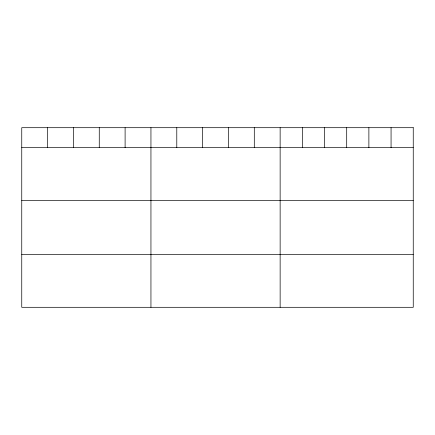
<?xml version="1.0" encoding="UTF-8"?>
<svg xmlns="http://www.w3.org/2000/svg" width="435" height="435" viewBox="0 0 435 435"><rect width="100%" height="100%" fill="white"/><g stroke="black" fill="none" stroke-linecap="round" stroke-linejoin="round"><path stroke-width="0.65" d="M21.75 147.672L413.25 147.672M21.75 200.35L413.25 200.35M21.75 254.627L413.25 254.627M391.065 127.694L391.065 147.672M368.88 127.694L368.88 147.672M346.695 127.694L346.695 147.672M324.51 127.694L324.51 147.672M302.325 127.694L302.325 147.672M280.14 127.694L280.14 307.306M254.301 127.694L254.301 147.672M228.462 127.694L228.462 147.672M202.623 127.694L202.623 147.672M176.784 127.694L176.784 147.672M150.945 127.694L150.945 307.306M125.106 127.694L125.106 147.672M99.267 127.694L99.267 147.672M73.428 127.694L73.428 147.672M47.589 127.694L47.589 147.672M413.25 127.694L21.75 127.694L21.75 307.306L413.25 307.306L413.25 127.694"/></g></svg>
